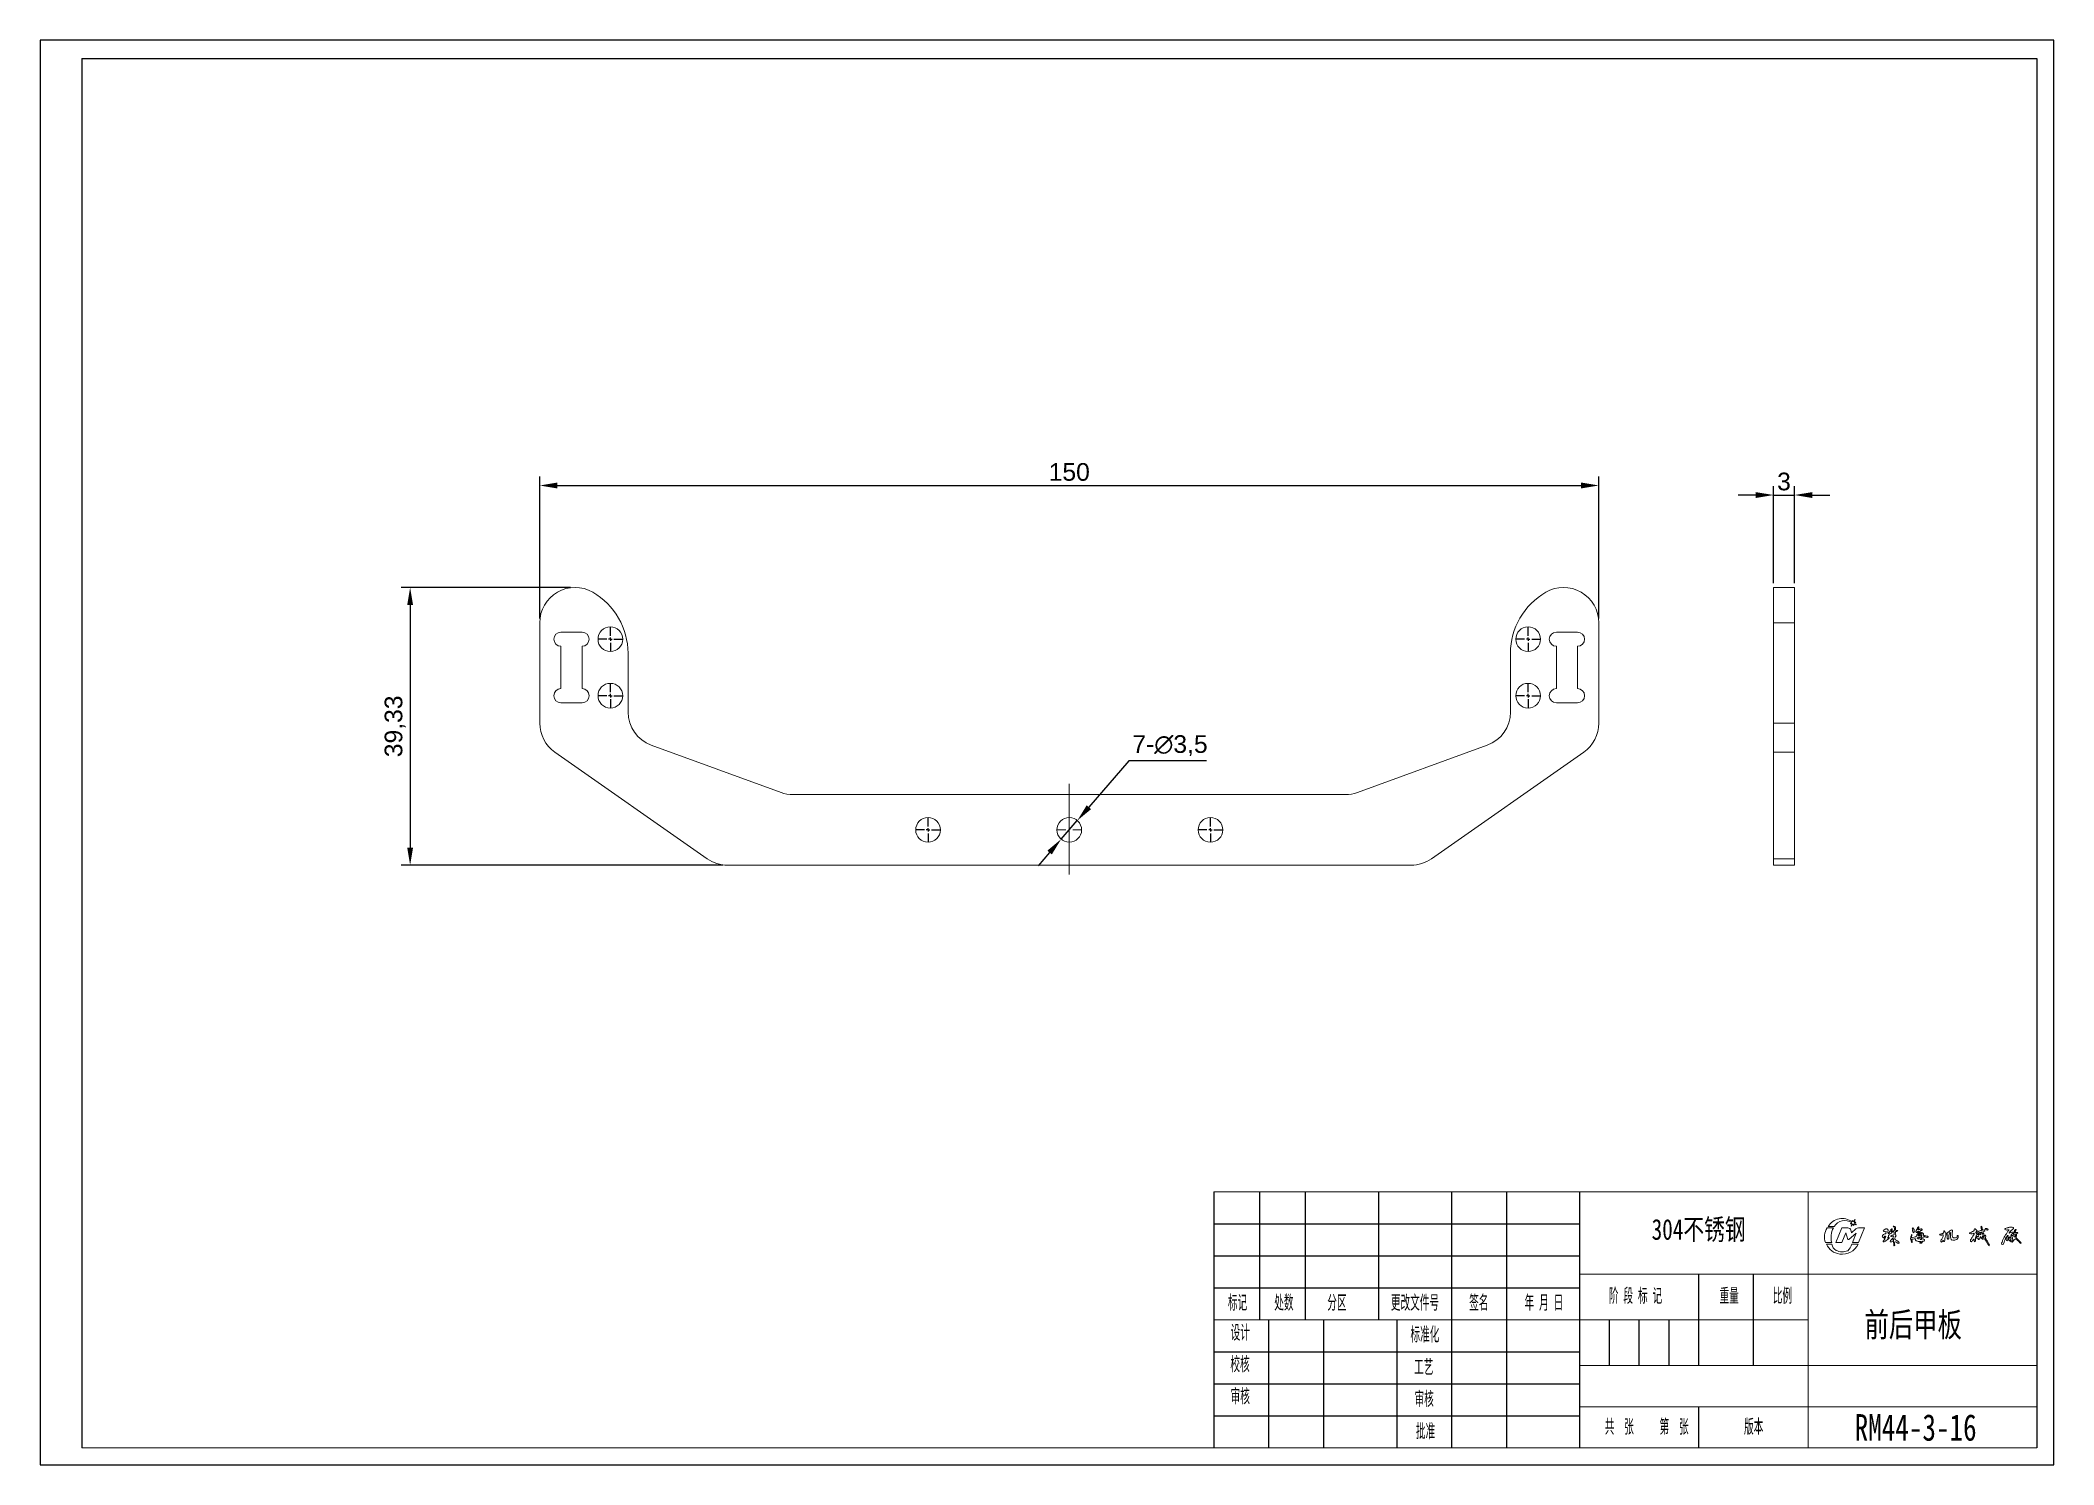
# Model space of a CAD drawing. Header units: millimetres. Extents: x 159972 to 160257, y -90385 to -90183.
import ezdxf

# ---------------------------------------------------------------- set-up
doc = ezdxf.new("R2010")
doc.units = ezdxf.units.MM
doc.linetypes.add('ACAD_ISO04W100', pattern=[30, 24, -3, 0, -3])
for name, color, linetype in [('10', 7, 'Continuous'), ('5', 7, 'Continuous'), ('9', 7, 'Continuous')]:
    doc.layers.add(name, color=color, linetype=linetype)
doc.layers.add('中心线', color=6, linetype='ACAD_ISO04W100', lineweight=0)
doc.layers.add('尺寸线', color=100, linetype='Continuous', lineweight=5)
doc.styles.add('SLDTEXTSTYLE1', font='TXT', dxfattribs={"width": 0.7, "bigfont": 'bigfont'})
doc.styles.get("Standard").update_dxf_attribs({"font": 'arial.ttf'})
doc.dimstyles.new('ISO-25', dxfattribs={"dimtxt": 2.5, "dimasz": 2.5, "dimexe": 1.25, "dimexo": 0.625, "dimtad": 1, "dimtih": 1, "dimtoh": 1, "dimtxsty": 'Standard', "dimcen": 2.5, "dimadec": 0, "dimazin": 0, "dimtfac": 1, "dimtmove": 0, "dimatfit": 3, "dimfxl": 1, "dimarcsym": 0})

# ---------------------------------------------------------------- blocks, each defined once
blk = doc.blocks.new('SW_CENTERMARKSYMBOL_0')
at = {"layer": '10', "color": 0}
for p, q in [((-1, 0), (-3.5, 0)), ((0, 0), (-0.5, 0)), ((0, 1), (0, 3.5)), ((0, 0), (0, 0.5)), ((0, 0), (0, -0.5)), ((0, 0), (0.5, 0)), ((1, 0), (3.5, 0)), ((0, -1), (0, -3.5))]:
    blk.add_line(p, q, dxfattribs=at)
blk = doc.blocks.new('SW_CENTERMARKSYMBOL_2')
at = {"layer": '10', "color": 0}
for p, q in [((-1, 0), (-3.5, 0)), ((0, 0), (-0.5, 0)), ((0, 1), (0, 3.5)), ((0, 0), (0, 0.5)), ((0, 0), (0, -0.5)), ((0, 0), (0.5, 0)), ((1, 0), (3.5, 0)), ((0, -1), (0, -3.5))]:
    blk.add_line(p, q, dxfattribs=at)
blk = doc.blocks.new('SW_CENTERMARKSYMBOL_3')
at = {"layer": '10', "color": 0}
for p, q in [((-1, 0), (-3.5, 0)), ((0, 0), (-0.5, 0)), ((0, 1), (0, 3.5)), ((0, 0), (0, 0.5)), ((0, 0), (0, -0.5)), ((0, 0), (0.5, 0)), ((1, 0), (3.5, 0)), ((0, -1), (0, -3.5))]:
    blk.add_line(p, q, dxfattribs=at)
blk = doc.blocks.new('*D535')
at = {"layer": 'Defpoints', "color": 0, "transparency": 16777216}
for p in [(160192.28, -90246.2), (160042.28, -90265.64), (160192.28, -90265.64)]:
    blk.add_point(p, dxfattribs=at)
at = {"layer": '尺寸线', "color": 0, "lineweight": -2, "transparency": 16777216}
for p, q in [((160042.28, -90265.02), (160042.28, -90244.95)), ((160192.28, -90265.02), (160192.28, -90244.95)), ((160044.78, -90246.2), (160189.78, -90246.2))]:
    blk.add_line(p, q, dxfattribs=at)
at = {"layer": '尺寸线', "color": 0, "transparency": 16777216}
for points in [[(160044.78, -90245.78), (160044.78, -90246.62), (160042.28, -90246.2)], [(160189.78, -90245.78), (160189.78, -90246.62), (160192.28, -90246.2)]]:
    blk.add_solid(points, dxfattribs=at)
at = {"layer": '尺寸线', "color": 0, "transparency": 16777216, "insert": (160117.28, -90244.3), "char_height": 2.5, "attachment_point": 5}
blk.add_mtext('150', dxfattribs=at)
blk = doc.blocks.new('*D536')
at = {"layer": 'Defpoints', "color": 0, "transparency": 16777216}
for p in [(160220.02, -90247.55), (160217.02, -90260.64), (160220.02, -90260.64)]:
    blk.add_point(p, dxfattribs=at)
at = {"layer": '尺寸线', "color": 0, "lineweight": -2, "transparency": 16777216}
for p, q in [((160214.52, -90247.55), (160212.02, -90247.55)), ((160217.02, -90260.02), (160217.02, -90246.3)), ((160217.02, -90247.55), (160220.02, -90247.55)), ((160220.02, -90260.02), (160220.02, -90246.3)), ((160222.52, -90247.55), (160225.02, -90247.55))]:
    blk.add_line(p, q, dxfattribs=at)
at = {"layer": '尺寸线', "color": 0, "transparency": 16777216}
for points in [[(160214.52, -90247.14), (160214.52, -90247.97), (160217.02, -90247.55)], [(160222.52, -90247.14), (160222.52, -90247.97), (160220.02, -90247.55)]]:
    blk.add_solid(points, dxfattribs=at)
at = {"layer": '尺寸线', "color": 0, "transparency": 16777216, "insert": (160218.52, -90245.65), "char_height": 2.5, "attachment_point": 5}
blk.add_mtext('3', dxfattribs=at)
blk = doc.blocks.new('*D537')
at = {"layer": 'Defpoints', "color": 0, "transparency": 16777216}
for p in [(160047.28, -90260.64), (160023.92, -90299.97), (160068.85, -90299.97)]:
    blk.add_point(p, dxfattribs=at)
at = {"layer": '尺寸线', "color": 0, "lineweight": -2, "transparency": 16777216}
for p, q in [((160046.65, -90260.64), (160022.67, -90260.64)), ((160023.92, -90263.14), (160023.92, -90297.47)), ((160068.23, -90299.97), (160022.67, -90299.97))]:
    blk.add_line(p, q, dxfattribs=at)
at = {"layer": '尺寸线', "color": 0, "transparency": 16777216}
for points in [[(160023.5, -90263.14), (160024.33, -90263.14), (160023.92, -90260.64)], [(160023.5, -90297.47), (160024.33, -90297.47), (160023.92, -90299.97)]]:
    blk.add_solid(points, dxfattribs=at)
at = {"layer": '尺寸线', "color": 0, "transparency": 16777216, "insert": (160021.79, -90280.31), "char_height": 2.5, "attachment_point": 5, "rotation": 90}
blk.add_mtext('39,33', dxfattribs=at)
blk = doc.blocks.new('*D544')
at = {"layer": 'Defpoints', "color": 0, "transparency": 16777216}
for p in [(160118.42, -90293.65), (160116.13, -90296.29)]:
    blk.add_point(p, dxfattribs=at)
at = {"layer": '尺寸线', "color": 0, "lineweight": -2, "transparency": 16777216}
for p, q in [((160125.74, -90285.21), (160120.06, -90291.76)), ((160136.73, -90285.21), (160125.74, -90285.21)), ((160116.13, -90296.29), (160118.42, -90293.65)), ((160114.49, -90298.18), (160112.86, -90300.07))]:
    blk.add_line(p, q, dxfattribs=at)
at = {"layer": '尺寸线', "color": 0, "transparency": 16777216}
for points in [[(160119.75, -90291.49), (160120.38, -90292.03), (160118.42, -90293.65)], [(160114.18, -90297.91), (160114.81, -90298.45), (160116.13, -90296.29)]]:
    blk.add_solid(points, dxfattribs=at)
at = {"layer": '尺寸线', "color": 0, "transparency": 16777216, "insert": (160131.55, -90283.05), "char_height": 2.5, "attachment_point": 5}
blk.add_mtext('7-∅3,5', dxfattribs=at)

msp = doc.modelspace()

# ---------------------------------------------------------------- linework, layer by layer
at = {"color": 7, "linetype": 'Continuous', "lineweight": 15}
for p, q in [((160220.018, -90260.64), (160217.018, -90260.64)), ((160217.018, -90260.64), (160217.018, -90265.64)), ((160220.018, -90265.64), (160220.018, -90260.64)), ((160042.278, -90265.64), (160042.278, -90279.862)), ((160048.278, -90266.97), (160045.278, -90266.97)), ((160189.278, -90266.97), (160186.278, -90266.97)), ((160192.278, -90279.862), (160192.278, -90265.64)), ((160217.018, -90265.64), (160220.018, -90265.64)), ((160217.018, -90265.64), (160217.018, -90279.862)), ((160220.018, -90265.64), (160220.018, -90279.862)), ((160045.278, -90268.97), (160045.278, -90274.97)), ((160048.278, -90274.97), (160048.278, -90268.97)), ((160054.778, -90278.28), (160054.778, -90269.97)), ((160179.778, -90269.97), (160179.778, -90278.28)), ((160186.278, -90268.97), (160186.278, -90274.97)), ((160189.278, -90274.97), (160189.278, -90268.97)), ((160045.278, -90276.97), (160048.278, -90276.97)), ((160186.278, -90276.97), (160189.278, -90276.97)), ((160220.018, -90279.862), (160217.018, -90279.862)), ((160217.018, -90279.862), (160217.018, -90283.958)), ((160220.018, -90283.958), (160220.018, -90279.862)), ((160044.41, -90283.958), (160065.987, -90299.066)), ((160076.45, -90289.669), (160058.068, -90282.979)), ((160176.488, -90282.979), (160158.107, -90289.669)), ((160168.569, -90299.066), (160190.146, -90283.958)), ((160217.018, -90283.958), (160220.018, -90283.958)), ((160217.018, -90283.958), (160217.018, -90299.066)), ((160220.018, -90283.958), (160220.018, -90299.066)), ((160156.396, -90289.97), (160078.16, -90289.97)), ((160220.018, -90299.066), (160217.018, -90299.066)), ((160217.018, -90299.066), (160217.018, -90299.97)), ((160220.018, -90299.97), (160220.018, -90299.066)), ((160068.855, -90299.97), (160165.702, -90299.97)), ((160217.018, -90299.97), (160220.018, -90299.97))]:
    msp.add_line(p, q, dxfattribs=at)
for centre in [(160052.278, -90267.97), (160182.278, -90267.97), (160052.278, -90275.97), (160182.278, -90275.97), (160097.278, -90294.97), (160117.278, -90294.97), (160137.278, -90294.97)]:
    msp.add_circle(centre, 1.75, dxfattribs=at)
for centre, radius, start, end in [((160047.278, -90265.64), 5, 60, 180), ((160044.778, -90269.97), 10, 0, 60), ((160189.778, -90269.97), 10, 120, 180), ((160187.278, -90265.64), 5, 0, 120), ((160045.278, -90267.97), 1, 90, 270), ((160048.278, -90267.97), 1, 270, 90), ((160186.278, -90267.97), 1, 90, 270), ((160189.278, -90267.97), 1, 270, 90), ((160045.278, -90275.97), 1, 90, 270), ((160048.278, -90275.97), 1, 270, 90), ((160186.278, -90275.97), 1, 90, 270), ((160189.278, -90275.97), 1, 270, 90), ((160059.778, -90278.28), 5, 180, 250), ((160174.778, -90278.28), 5, 290, 0), ((160047.278, -90279.862), 5, 180, 235), ((160187.278, -90279.862), 5, 305, 0), ((160078.16, -90284.97), 5, 250, 270), ((160156.396, -90284.97), 5, 270, 290), ((160068.855, -90294.97), 5, 235, 270), ((160165.702, -90294.97), 5, 270, 305)]:
    msp.add_arc(centre, radius, start, end, dxfattribs=at)
at = {"layer": '10', "color": 7, "lineweight": 15}
for p, q in [((160221.943, -90346.211), (160221.943, -90364.344)), ((160189.561, -90357.868), (160254.325, -90357.868)), ((160137.751, -90364.344), (160221.943, -90364.344)), ((160221.943, -90364.344), (160221.943, -90382.478)), ((160189.561, -90370.821), (160254.325, -90370.821)), ((160189.561, -90376.661), (160254.325, -90376.661))]:
    msp.add_line(p, q, dxfattribs=at)
at = {"layer": '5', "color": 7, "lineweight": 15}
for p, q in [((160137.751, -90346.211), (160254.325, -90346.211)), ((160137.751, -90346.211), (160254.325, -90346.211)), ((160227.92, -90350.734), (160228.114, -90350.605)), ((160228.161, -90350.75), (160227.925, -90350.75)), ((160228.029, -90351.081), (160228.161, -90350.75)), ((160228.281, -90350.81), (160228.043, -90351.089)), ((160228.18, -90350.468), (160228.204, -90350.288)), ((160228.243, -90350.28), (160228.346, -90350.454)), ((160228.39, -90350.998), (160228.281, -90350.81)), ((160228.346, -90350.454), (160228.606, -90350.13)), ((160228.431, -90350.796), (160228.429, -90350.988)), ((160228.71, -90350.894), (160228.431, -90350.796)), ((160228.621, -90350.139), (160228.462, -90350.509)), ((160228.462, -90350.509), (160228.667, -90350.514)), ((160228.672, -90350.53), (160228.518, -90350.645)), ((160228.518, -90350.645), (160228.731, -90350.859)), ((160225.273, -90353.412), (160224.397, -90353.415)), ((160224.52, -90353.641), (160225.308, -90353.641)), ((160224.63, -90351.342), (160225.514, -90351.342)), ((160225.62, -90351.136), (160224.764, -90351.136)), ((160225.867, -90353.412), (160226.715, -90351.352)), ((160226.719, -90353.412), (160225.867, -90353.412)), ((160226.715, -90351.352), (160227.581, -90351.352)), ((160227.295, -90352.051), (160226.719, -90353.412)), ((160227.541, -90352.981), (160227.295, -90352.051)), ((160227.722, -90352.981), (160227.541, -90352.981)), ((160228.748, -90352.078), (160227.722, -90352.981)), ((160227.989, -90351.626), (160228.103, -90352.031)), ((160228.103, -90352.031), (160228.681, -90351.49)), ((160228.146, -90353.641), (160229.012, -90353.641)), ((160228.209, -90353.418), (160228.748, -90352.078)), ((160229.064, -90353.418), (160228.209, -90353.418)), ((160229.061, -90351.352), (160229.919, -90351.352)), ((160229.919, -90351.352), (160229.064, -90353.418)), ((160232.548, -90353.291), (160232.565, -90353.237)), ((160232.745, -90352.552), (160232.72, -90352.584)), ((160232.832, -90352.693), (160232.794, -90352.815)), ((160232.823, -90352.896), (160232.923, -90352.602)), ((160232.895, -90352.181), (160232.948, -90352.15)), ((160232.976, -90351.896), (160232.924, -90351.869)), ((160233.282, -90352.139), (160233.34, -90352.147)), ((160233.295, -90352.721), (160233.334, -90352.674)), ((160233.334, -90352.674), (160233.395, -90352.68)), ((160233.611, -90353.292), (160233.571, -90353.247)), ((160233.637, -90352.548), (160233.632, -90352.491)), ((160233.692, -90352.569), (160233.637, -90352.548)), ((160233.72, -90351.781), (160233.743, -90351.83)), ((160234.01, -90352.604), (160233.975, -90352.567)), ((160233.987, -90353.001), (160234.003, -90353.263)), ((160234.025, -90352.934), (160234.024, -90352.892)), ((160234.045, -90353.387), (160234.025, -90352.934)), ((160234.09, -90353.859), (160234.058, -90353.812)), ((160234.133, -90351.896), (160234.079, -90351.873)), ((160234.205, -90353.79), (160234.202, -90353.845)), ((160234.387, -90351.826), (160234.333, -90351.85)), ((160234.853, -90353.437), (160234.83, -90353.483)), ((160236.576, -90352.299), (160236.619, -90352.273)), ((160236.63, -90353.384), (160236.58, -90353.378)), ((160236.628, -90352.976), (160236.622, -90353.034)), ((160236.678, -90352.942), (160236.628, -90352.976)), ((160236.666, -90353.339), (160236.63, -90353.384)), ((160236.707, -90351.362), (160236.759, -90351.333)), ((160236.759, -90351.333), (160236.813, -90351.36)), ((160237.129, -90352.903), (160237.091, -90352.864)), ((160237.129, -90352.966), (160237.129, -90352.903)), ((160237.473, -90351.502), (160237.466, -90351.564)), ((160237.571, -90351.42), (160237.473, -90351.502)), ((160237.506, -90352.445), (160237.526, -90352.471)), ((160237.521, -90351.188), (160237.582, -90351.2)), ((160237.636, -90352.041), (160237.541, -90352.406)), ((160237.578, -90352.897), (160237.61, -90352.85)), ((160237.607, -90351.859), (160237.591, -90351.812)), ((160237.629, -90352.723), (160237.672, -90352.695)), ((160237.637, -90352.281), (160237.671, -90352.121)), ((160237.744, -90352.251), (160237.672, -90352.302)), ((160237.703, -90352.325), (160237.739, -90352.297)), ((160237.763, -90352.294), (160237.788, -90352.315)), ((160237.769, -90353.461), (160237.771, -90353.405)), ((160237.999, -90352.456), (160237.979, -90352.587)), ((160238.019, -90352.666), (160238.056, -90352.373)), ((160238.2, -90353.229), (160238.149, -90353.246)), ((160238.403, -90353.143), (160238.381, -90353.201)), ((160238.415, -90352.983), (160238.441, -90353.028)), ((160238.95, -90352.598), (160238.942, -90352.66)), ((160240.58, -90352.339), (160240.547, -90352.305)), ((160240.883, -90352.339), (160240.806, -90352.378)), ((160240.884, -90353.331), (160240.834, -90353.345)), ((160241.075, -90352.331), (160241.023, -90352.299)), ((160241.118, -90353.121), (160241.062, -90353.12)), ((160241.085, -90352.406), (160241.075, -90352.331)), ((160241.131, -90353.198), (160241.118, -90353.121)), ((160241.14, -90351.803), (160241.156, -90351.739)), ((160241.156, -90351.739), (160241.219, -90351.739)), ((160241.261, -90353.231), (160241.201, -90353.263)), ((160241.444, -90352.09), (160241.497, -90352.145)), ((160241.632, -90352.003), (160241.618, -90352.068)), ((160241.726, -90352.917), (160241.79, -90352.923)), ((160241.916, -90352.158), (160241.95, -90352.1)), ((160242.045, -90352.005), (160242.089, -90352.035)), ((160245.106, -90353.25), (160245.056, -90353.298)), ((160245.441, -90352.987), (160245.431, -90352.923)), ((160245.438, -90351.697), (160245.443, -90351.559)), ((160245.561, -90353.268), (160245.525, -90353.315)), ((160245.733, -90352.118), (160245.785, -90352.139)), ((160245.825, -90352.34), (160245.78, -90352.355)), ((160245.892, -90351.747), (160245.89, -90351.804)), ((160246.085, -90352.082), (160245.924, -90352.25)), ((160246.034, -90352.824), (160245.979, -90352.792)), ((160246.099, -90352.977), (160246.038, -90352.965)), ((160246.069, -90352.29), (160246.16, -90352.193)), ((160246.411, -90351.925), (160246.251, -90351.973)), ((160246.395, -90352.054), (160246.48, -90352.04)), ((160246.412, -90352.628), (160246.4, -90352.568)), ((160246.405, -90352.269), (160246.405, -90352.218)), ((160246.411, -90351.167), (160246.43, -90351.113)), ((160246.439, -90351.227), (160246.411, -90351.167)), ((160246.723, -90351.874), (160246.411, -90351.925)), ((160246.486, -90352.8), (160246.435, -90352.831)), ((160246.468, -90351.426), (160246.439, -90351.227)), ((160246.587, -90352.69), (160246.486, -90352.8)), ((160246.494, -90352.042), (160246.548, -90352.094)), ((160246.558, -90352.824), (160246.66, -90352.805)), ((160246.626, -90352.505), (160246.615, -90352.519)), ((160246.619, -90352.234), (160246.686, -90352.215)), ((160246.644, -90351.621), (160246.69, -90351.664)), ((160246.879, -90352.414), (160246.887, -90352.48)), ((160246.887, -90352.48), (160246.944, -90352.53)), ((160246.988, -90352.353), (160247.047, -90352.368)), ((160247.061, -90352.68), (160247.028, -90352.734)), ((160247.058, -90351.416), (160247.03, -90351.477)), ((160247.03, -90351.477), (160247.079, -90351.533)), ((160247.433, -90351.578), (160247.409, -90351.511)), ((160247.602, -90353.841), (160247.542, -90353.857)), ((160250.289, -90352.49), (160250.272, -90352.442)), ((160250.279, -90352.926), (160250.29, -90352.863)), ((160250.362, -90353.028), (160250.279, -90352.926)), ((160250.399, -90352.071), (160250.462, -90352.082)), ((160250.615, -90353.028), (160250.565, -90353.071)), ((160250.694, -90352.295), (160250.666, -90352.365)), ((160251.136, -90352.292), (160251.072, -90352.29)), ((160251.224, -90351.956), (160251.199, -90352.023)), ((160251.199, -90352.023), (160251.223, -90352.07)), ((160251.346, -90351.547), (160251.386, -90351.6)), ((160251.602, -90351.974), (160251.649, -90352.024)), ((159977.392, -90382.478), (160254.329, -90382.478))]:
    msp.add_line(p, q, dxfattribs=at)
for centre, radius, start, end in [((160226.782, -90352.391), 2.377, 53.99854, 148.11308), ((160227.126, -90352.087), 1.781, 56.30183, 147.72417), ((160227.925, -90350.741), 0.00843, 123.59808, 270), ((160228.225, -90350.291), 0.0211, 30.5695, 172.24527), ((160228.408, -90350.988), 0.0211, 210.0475, 359.33925), ((160228.613, -90350.135), 0.00843, 336.84757, 141.15035), ((160228.667, -90350.523), 0.00843, 306.89987, 88.42974), ((160228.717, -90350.874), 0.0211, 250.62338, 44.9943), ((160226.688, -90352.623), 2.424, 148.10678, 199.0712), ((160226.708, -90352.655), 2.399, 204.25819, 263.22268), ((160228.133, -90352.697), 2.948, 152.64769, 194.03749), ((160226.519, -90353.469), 1.223, 188.07778, 239.36943), ((160226.812, -90352.661), 2.408, 260.74299, 335.98713), ((160226.135, -90353.004), 2.109, 312.06403, 342.41098), ((160227.611, -90351.748), 0.397, 17.84837, 94.25997), ((160228.036, -90351.084), 0.00843, 158.25924, 319.48501), ((160229.11, -90352.082), 0.732, 93.88116, 125.93911), ((160232.613, -90352.506), 0.184, 111.73471, 250.43201), ((160232.122, -90351.373), 1.051, 293.74076, 304.37866), ((160232.713, -90352.358), 0.947, 259.91518, 270.87813), ((160232.29, -90353.225), 0.606, 52.03613, 64.44068), ((160234.267, -90354.467), 2.1, 135.77997, 144.14487), ((160232.754, -90351.836), 0.178, 115.88205, 173.9154), ((160232.729, -90351.594), 0.27, 235.55963, 273.09561), ((160233.469, -90351.865), 1.195, 227.57647, 233.63482), ((160232.757, -90351.679), 0.0814, 90.16643, 177.15274), ((160232.922, -90352.565), 0.384, 94.00789, 122.49705), ((160232.791, -90352.594), 0.0715, 171.39316, 285.58996), ((160232.711, -90353.07), 0.236, 274.20871, 318.69402), ((160232.844, -90351.503), 0.375, 254.45682, 282.35154), ((160232.8, -90352.58), 0.0615, 67.96471, 152.63215), ((160232.923, -90351.707), 0.199, 95.00357, 146.77594), ((160232.773, -90352.809), 0.0227, 236.67345, 342.78491), ((160232.558, -90352.814), 0.277, 317.34984, 342.87309), ((160232.811, -90352.686), 0.0227, 342.78491, 91.18323), ((160232.738, -90352.192), 0.341, 284.42988, 294.48738), ((160232.881, -90352.534), 0.0309, 338.4925, 93.47325), ((160233.615, -90353.776), 0.912, 123.39982, 142.88236), ((160233.011, -90351.597), 0.137, 40.56591, 139.98771), ((160232.862, -90352.586), 0.0629, 345.40153, 40.67624), ((160232.622, -90352.032), 0.346, 340.21454, 1.49825), ((160232.689, -90351.942), 0.29, 343.75878, 9.03261), ((160232.155, -90351.4), 1.877, 300.69424, 306.31765), ((160232.739, -90352.262), 0.842, 55.36323, 63.54781), ((160232.944, -90352.539), 0.346, 317.22654, 337.38014), ((160233.21, -90352.681), 0.0935, 262.75607, 335.03996), ((160233.823, -90351.307), 0.659, 203.40216, 213.911), ((160233.75, -90351.929), 0.512, 170.36434, 204.19773), ((160233.036, -90351.717), 0.244, 328.87571, 9.96208), ((160233.053, -90352.503), 0.269, 321.28638, 0.14287), ((160233.764, -90353.407), 0.701, 125.14715, 135.17814), ((160233.429, -90352.479), 0.108, 96.06335, 192.77441), ((160233.037, -90351.982), 0.345, 331.4243, 351.08691), ((160233.318, -90352.743), 0.0999, 295.09104, 39.4683), ((160233.533, -90352.095), 0.166, 117.42123, 158.79048), ((160233.566, -90352.371), 0.197, 90.76751, 143.3679), ((160233.293, -90352.322), 0.133, 338.26911, 30.74864), ((160233.613, -90351.976), 0.159, 126.9119, 170.0414), ((160232.756, -90351.485), 0.844, 334.47962, 342.72974), ((160234.148, -90352.045), 0.663, 131.13318, 152.18921), ((160233.366, -90351.736), 0.48, 294.24208, 316.26159), ((160232.967, -90353.06), 0.633, 342.7667, 353.93769), ((160233.697, -90353.163), 0.107, 96.00648, 160.44021), ((160233.785, -90352.547), 0.765, 256.86891, 284.61724), ((160233.846, -90352.736), 0.325, 99.81165, 131.03223), ((160232.843, -90352.226), 1.183, 315.43317, 324.4382), ((160233.832, -90352.363), 0.249, 235.83347, 305.07277), ((160233.814, -90351.562), 0.104, 71.26752, 170.74483), ((160234.334, -90352.682), 0.873, 127.31067, 135.32762), ((160234.068, -90351.875), 0.361, 145.51709, 164.82413), ((160233.938, -90352.204), 0.421, 93.20974, 117.52757), ((160233.229, -90351.237), 0.694, 321.3255, 331.19696), ((160233.871, -90352.496), 0.114, 72.56929, 135.4047), ((160233.696, -90351.694), 0.313, 290.38055, 312.91964), ((160237.566, -90355.979), 4.852, 138.66815, 140.81882), ((160233.773, -90351.511), 0.0876, 316.66988, 32.3132), ((160233.914, -90352.194), 0.194, 267.43343, 338.97668), ((160233.93, -90351.682), 0.242, 264.95169, 308.03305), ((160234.052, -90351.968), 0.231, 81.92744, 126.67163), ((160233.714, -90352.56), 0.299, 314.20692, 351.58046), ((160233.883, -90352.899), 0.0785, 312.80177, 359.72413), ((160233.964, -90352.951), 0.0287, 191.77564, 274.76943), ((160233.995, -90352.909), 0.0345, 30.37273, 163.99607), ((160233.964, -90353.002), 0.0227, 3.57579, 82.82114), ((160234.043, -90351.169), 0.0787, 66.69586, 147.69693), ((160233.961, -90351.248), 0.122, 25.63936, 82.80869), ((160233.98, -90353.265), 0.0227, 264.40984, 3.57579), ((160231.902, -90353.668), 2.161, 356.16, 7.45446), ((160233.488, -90351.55), 0.683, 356.13915, 31.29985), ((160234.066, -90351.327), 0.23, 12.6009, 87.89792), ((160234.044, -90351.619), 0.127, 288.53917, 10.41098), ((160234.11, -90353.577), 0.283, 265.92367, 288.99747), ((160237.842, -90352.768), 3.78, 169.54971, 172.32807), ((160233.57, -90351.96), 0.567, 347.61238, 6.50537), ((160234.53, -90353.47), 0.357, 152.93266, 192.2151), ((160234.363, -90353.696), 0.184, 170.8204, 210.91739), ((160233.666, -90353.608), 0.519, 353.48882, 6.8611), ((160234.255, -90353.42), 0.121, 53.29979, 111.01202), ((160234.606, -90352.861), 0.384, 166.95309, 194.40932), ((160232.808, -90352.147), 1.556, 336.20184, 340.66322), ((160234.811, -90352.189), 0.96, 233.13321, 244.16571), ((160234.54, -90352.244), 0.267, 159.46151, 185.23184), ((160234.703, -90351.901), 0.565, 220.65354, 233.05021), ((160234.397, -90352.643), 0.121, 130.87673, 189.16745), ((160235.245, -90352.197), 0.955, 166.56195, 177.22767), ((160233.902, -90351.473), 0.435, 346.7386, 26.84101), ((160234.648, -90351.957), 0.333, 161.24927, 183.02782), ((160234.251, -90352.407), 0.158, 294.8967, 339.12946), ((160234.47, -90351.599), 0.147, 169.41921, 216.93768), ((160234.231, -90353.78), 0.467, 40.42099, 78.10447), ((160234.444, -90351.313), 0.385, 256.37479, 283.87397), ((160233.028, -90352.833), 1.42, 15.08818, 19.81229), ((160234.42, -90351.479), 0.348, 264.49128, 284.4301), ((160233.542, -90354.542), 1.715, 40.12015, 60.26806), ((160233.062, -90349.718), 2.548, 304.54577, 308.42677), ((160234.561, -90351.822), 0.137, 52.06811, 100.59966), ((160234.712, -90353.34), 0.186, 227.82776, 309.58112), ((160236.761, -90352.813), 0.311, 172.67696, 206.24608), ((160235.227, -90352.453), 1.268, 345.35926, 353.68154), ((160238.539, -90352.705), 2.071, 186.8083, 198.94544), ((160236.908, -90352.694), 0.434, 150.43685, 166.48195), ((160235.777, -90352.196), 0.806, 339.33731, 352.68595), ((160236.877, -90352.644), 0.299, 165.44538, 199.15041), ((160236.23, -90352.38), 0.404, 332.22312, 15.46446), ((160236.096, -90350.065), 2.723, 280.54822, 288.24676), ((160235.988, -90353.282), 0.681, 355.24294, 21.39194), ((160236.579, -90351.52), 1.426, 273.97991, 278.85581), ((160236.977, -90351.465), 0.289, 159.05098, 196.84599), ((160237.576, -90351.522), 0.876, 181.72603, 206.7303), ((160238.456, -90351.33), 1.763, 199.4082, 203.32193), ((160237.039, -90353.322), 0.461, 83.52515, 121.48032), ((160236.925, -90351.361), 0.112, 179.85433, 247.00262), ((160236.686, -90351.751), 0.316, 298.71089, 345.13535), ((160236.413, -90351.745), 0.547, 4.16649, 30.95386), ((160236.847, -90351.957), 0.701, 278.35182, 308.34024), ((160237.765, -90351.559), 0.82, 190.29648, 199.45662), ((160237.299, -90352.987), 0.172, 172.86773, 253.42089), ((160237.861, -90351.946), 0.667, 144.34957, 170.68907), ((160236.201, -90352.193), 1.063, 13.13159, 19.52313), ((160237.307, -90351.882), 0.0992, 224.4428, 331.22424), ((160236.848, -90354.875), 1.769, 70.91261, 76.87081), ((160237.064, -90352.34), 0.275, 322.56195, 347.73017), ((160233.55, -90349.448), 4.319, 330.76649, 333.99261), ((160237.835, -90352.607), 0.545, 144.60088, 157.4718), ((160237.454, -90352.788), 0.0944, 147.82, 225.32738), ((160237.864, -90353.892), 1.254, 91.09513, 113.0134), ((160237.743, -90351.712), 1.197, 252.69997, 262.0361), ((160237.052, -90352.097), 0.391, 330.18511, 347.99972), ((160237.507, -90351.966), 0.119, 102.74047, 162.33987), ((160237.662, -90352.77), 0.493, 241.49331, 269.79703), ((160234.3, -90349.419), 3.675, 328.44852, 331.21479), ((160238.749, -90352.854), 1.478, 143.38742, 152.8231), ((160237.556, -90351.409), 0.179, 239.46341, 298.59173), ((160237.569, -90351.927), 0.117, 78.85274, 139.1547), ((160237.784, -90352.663), 0.354, 133.38991, 142.03165), ((160237.595, -90352.175), 0.304, 256.87561, 276.74517), ((160236.85, -90351.63), 0.791, 334.36531, 343.16404), ((160237.457, -90351.28), 0.181, 309.16772, 348.94294), ((160236.4, -90351.808), 1.329, 21.79876, 27.21515), ((160238.02, -90352.847), 0.41, 162.46075, 180.49175), ((160237.642, -90352.423), 0.0549, 257.35369, 8.59842), ((160238.022, -90352.242), 0.435, 135.77568, 152.49696), ((160237.659, -90352.284), 0.0225, 174.36274, 305.45423), ((160237.65, -90351.385), 0.182, 267.65225, 307.84646), ((160237.834, -90354.225), 0.978, 82.33881, 100.222), ((160237.752, -90352.174), 0.0971, 132.13492, 147.01586), ((160237.571, -90352.962), 0.285, 30.60002, 69.33977), ((160237.779, -90352.194), 0.131, 87.96358, 135.13708), ((160237.717, -90352.342), 0.0225, 128.13944, 185.70466), ((160238.178, -90352.363), 0.485, 177.83307, 186.1836), ((160239.159, -90352.714), 1.644, 145.28134, 151.83317), ((160237.752, -90352.314), 0.0225, 62.84712, 128.13944), ((160237.661, -90352.112), 0.161, 300.7695, 314.15184), ((160237.932, -90352.158), 0.652, 94.04097, 105.21873), ((160237.874, -90353.404), 0.119, 208.77301, 271.37545), ((160237.873, -90353.702), 0.314, 86.44899, 109.08666), ((160238.104, -90352.809), 0.668, 110.46738, 119.5821), ((160237.417, -90351.288), 0.857, 295.31345, 303.35768), ((160235.066, -90352.125), 2.837, 343.36215, 345.88869), ((160237.9, -90352.798), 0.181, 230.0997, 288.7629), ((160238.299, -90351.921), 0.646, 217.59684, 226.2384), ((160237.753, -90351.637), 0.151, 291.27437, 335.76256), ((160237.707, -90351.97), 0.681, 281.26614, 291.01765), ((160237.936, -90352.346), 0.0927, 206.74106, 293.2294), ((160237.95, -90352.263), 0.113, 358.35224, 134.77651), ((160237.909, -90353.356), 0.17, 259.12262, 341.84204), ((160238.205, -90352.672), 1.208, 99.23738, 105.30645), ((160237.987, -90352.174), 0.196, 48.73299, 120.01574), ((160237.934, -90351.421), 0.282, 261.14893, 286.60528), ((160237.884, -90353.298), 0.0911, 275.85777, 27.63047), ((160237.957, -90352.584), 0.0225, 255.96963, 351.74296), ((160237.901, -90352.886), 0.101, 304.08962, 16.85772), ((160237.977, -90352.453), 0.0225, 351.74296, 101.99256), ((160237.554, -90352.712), 0.468, 341.9753, 5.65657), ((160238.002, -90351.601), 0.121, 29.98959, 85.48529), ((160237.742, -90351.421), 0.383, 315.36404, 341.91805), ((160237.746, -90352.299), 0.318, 346.49377, 5.8595), ((160237.88, -90353.216), 0.27, 314.57212, 353.66859), ((160237.991, -90352.288), 0.29, 28.24187, 64.4197), ((160238.782, -90352.872), 0.605, 155.57345, 184.64559), ((160238.282, -90352.774), 0.179, 234.80046, 273.26907), ((160238.244, -90352.909), 0.323, 262.30006, 295.26022), ((160238.298, -90352.8), 0.191, 74.17181, 110.67067), ((160238.184, -90352.226), 0.0975, 338.24435, 50.47087), ((160238.417, -90352.314), 0.151, 160.09577, 229.41631), ((160238.186, -90353.655), 0.709, 71.13597, 81.36517), ((160238.459, -90351.535), 0.905, 261.08588, 268.85479), ((160238.424, -90353.252), 0.64, 74.94063, 96.59662), ((160238.79, -90353.207), 0.393, 152.8165, 170.71013), ((160238.031, -90355.85), 3.435, 78.08665, 83.14928), ((160238.914, -90351.845), 0.853, 247.66272, 259.89858), ((160238.722, -90352.781), 0.293, 38.77309, 86.38804), ((160238.821, -90352.446), 0.246, 256.86653, 299.54845), ((160240.635, -90352.319), 0.0886, 88.61056, 171.00204), ((160240.915, -90351.081), 1.302, 255.08217, 265.17792), ((160240.094, -90349.832), 2.459, 282.75949, 289.69337), ((160241.059, -90353.23), 0.328, 142.60953, 185.5261), ((160241.714, -90352.18), 1.46, 227.76456, 232.93961), ((160238.93, -90351.812), 2.231, 326.89245, 332.27689), ((160240.441, -90350.551), 1.842, 283.87896, 288.39849), ((160240.647, -90352.95), 0.449, 301.92472, 337.74683), ((160240.118, -90352.271), 0.976, 323.66249, 352.08888), ((160240.897, -90351.891), 0.258, 275.53426, 19.80089), ((160241.2, -90353.194), 0.0691, 183.7166, 270.64392), ((160240.917, -90352.024), 0.415, 8.57633, 43.3212), ((160240.781, -90353.006), 0.529, 334.88556, 4.48875), ((160242.829, -90352.978), 1.52, 174.6877, 179.49849), ((160242.596, -90353.101), 1.307, 150.74152, 168.3445), ((160241.498, -90351.924), 0.175, 192.53939, 251.94565), ((160241.706, -90352.371), 0.267, 157.77031, 200.13057), ((160241.288, -90352.149), 0.21, 324.71284, 1.10896), ((160242.033, -90352.632), 0.419, 176.21977, 222.91089), ((160238.59, -90352.253), 3.044, 353.37041, 358.4457), ((160240.875, -90352.245), 0.764, 353.22326, 13.37655), ((160241.87, -90352.322), 0.399, 97.62492, 126.71996), ((160241.677, -90352.727), 0.226, 299.96091, 333.97474), ((160241.743, -90351.738), 0.203, 291.38328, 329.59079), ((160242.369, -90352.529), 0.509, 168.09333, 190.89099), ((160244.486, -90352.586), 2.617, 180.85757, 185.26996), ((160238.248, -90351.67), 3.7, 348.24412, 352.41924), ((160241.46, -90351.111), 0.861, 302.1333, 311.08782), ((160241.515, -90351.577), 0.681, 309.7516, 321.08318), ((160243.223, -90353.489), 2.102, 121.01497, 124.68213), ((160240.756, -90352.302), 1.36, 359.98446, 11.3371), ((160244.497, -90352.369), 2.382, 178.38568, 183.24953), ((160240.257, -90352.683), 1.87, 1.34932, 5.47816), ((160242.665, -90352.698), 0.542, 173.7747, 209.46668), ((160242.259, -90351.771), 0.145, 345.38413, 144.80873), ((160241.744, -90353.594), 0.773, 44.49478, 54.49986), ((160242.544, -90352.054), 1.028, 256.03282, 286.0682), ((160244.526, -90352.242), 2.191, 171.97534, 186.07816), ((160242.018, -90352.635), 0.367, 5.2333, 26.02074), ((160241.784, -90351.673), 0.63, 335.38476, 347.64566), ((160242.477, -90352.602), 0.0937, 179.65304, 263.12671), ((160242.573, -90352.586), 0.153, 225.36565, 276.03531), ((160242.651, -90352.078), 0.663, 264.62119, 299.72766), ((160242.698, -90352.572), 0.488, 285.56644, 4.42241), ((160242.894, -90352.526), 0.154, 304.03292, 19.3571), ((160243.166, -90352.572), 0.16, 97.374, 142.60412), ((160243.059, -90352.508), 0.128, 348.07803, 47.47698), ((160244.886, -90352.043), 0.101, 164.68104, 236.53228), ((160244.255, -90349.838), 2.243, 283.75338, 299.43994), ((160244.973, -90351.827), 0.333, 244.58666, 279.90362), ((160245.536, -90353.15), 0.599, 168.75715, 188.62986), ((160245.1, -90353.075), 0.228, 226.63108, 258.92644), ((160245.32, -90353.23), 0.42, 133.79354, 152.12619), ((160248.185, -90354.706), 3.622, 146.2824, 150.59117), ((160245.103, -90351.558), 0.602, 263.10676, 289.05182), ((160245.527, -90353.422), 0.455, 132.11322, 157.7573), ((160243.695, -90351.837), 1.708, 329.85284, 336.70089), ((160245.164, -90352.882), 0.21, 285.90802, 322.94314), ((160247.526, -90353.628), 2.522, 146.00988, 153.76073), ((160245.282, -90351.847), 0.28, 273.57476, 301.33654), ((160245.478, -90353.078), 0.162, 106.80552, 154.70226), ((160245.292, -90351.654), 0.152, 295.73802, 343.67734), ((160245.316, -90352.158), 0.132, 333.32896, 33.04183), ((160245.905, -90353.068), 0.47, 170.09056, 187.70482), ((160245.667, -90353.136), 0.229, 178.86858, 231.52787), ((160245.613, -90351.661), 0.199, 92.38317, 148.90354), ((160245.433, -90353.105), 0.207, 307.91305, 3.57718), ((160245.501, -90351.664), 0.226, 29.05936, 62.6982), ((160244.322, -90352.793), 1.324, 352.93608, 1.78853), ((160246.58, -90352.997), 0.944, 177.52003, 185.77892), ((160246.013, -90352.723), 0.368, 132.14254, 184.52517), ((160245.291, -90352.155), 0.726, 34.18843, 55.84857), ((160245.934, -90352.022), 0.222, 136.29963, 205.60617), ((160245.877, -90352.67), 0.121, 40.82293, 171.14546), ((160245.91, -90352.656), 0.153, 178.40215, 296.86375), ((160245.872, -90352.418), 0.111, 145.75587, 196.87612), ((160245.735, -90351.659), 0.212, 280.30258, 317.03011), ((160245.942, -90352.17), 0.16, 120.06604, 168.66267), ((160246.007, -90352.44), 0.207, 113.55705, 151.15416), ((160246.159, -90352.199), 0.342, 117.32381, 150.67009), ((160245.986, -90352.491), 0.102, 260.33848, 339.3398), ((160246.149, -90351.952), 0.157, 85.12581, 159.15713), ((160246.308, -90352.886), 0.282, 167.22594, 196.26337), ((160246.087, -90352.307), 0.0247, 136.79223, 219.18543), ((160245.895, -90352.436), 0.206, 334.11276, 33.40374), ((160246.217, -90352.198), 0.176, 101.59953, 138.47708), ((160246.436, -90353.629), 0.733, 106.59712, 117.29771), ((160246.178, -90352.21), 0.0247, 50.34535, 136.79223), ((160245.955, -90351), 0.822, 284.62522, 298.58625), ((160246.157, -90351.966), 0.0646, 291.61523, 331.22067), ((160246.665, -90351.737), 0.654, 223.91936, 233.06684), ((160246.274, -90352.05), 0.0803, 106.57999, 138.65368), ((160245.788, -90352.696), 0.495, 332.27933, 356.40053), ((160246.342, -90352.217), 0.0821, 211.8628, 320.3412), ((160246.472, -90352.744), 0.191, 112.33808, 174.96964), ((160246.321, -90351.389), 0.334, 274.63376, 297.53629), ((160246.523, -90352.117), 0.155, 162.39629, 220.38071), ((160246.398, -90352.078), 0.0247, 98.9286, 162.02323), ((160246.857, -90352.68), 0.447, 173.2568, 199.67777), ((160246.458, -90351.199), 0.0899, 21.32184, 108.17619), ((160248.076, -90351.275), 1.615, 185.35467, 190.09043), ((160246.378, -90351.613), 0.121, 323.57903, 26.99106), ((160246.484, -90352.065), 0.0247, 63.95188, 98.9286), ((160246.563, -90352.849), 0.0247, 100.81612, 189.86149), ((160247.387, -90352.261), 1.035, 214.91395, 222.13171), ((160246.139, -90351.398), 0.464, 356.92747, 29.94288), ((160246.744, -90352.082), 0.197, 183.43577, 230.57471), ((160246.32, -90352.559), 0.298, 333.79983, 7.70906), ((160247.565, -90351.326), 0.967, 185.74219, 197.75807), ((160246.654, -90352.54), 0.416, 265.22559, 302.16234), ((160246.724, -90352.546), 0.106, 86.59074, 157.39669), ((160246.773, -90352.203), 0.183, 84.32528, 129.54923), ((160246.226, -90352.226), 0.46, 1.34784, 20.86675), ((160246.592, -90352.514), 0.299, 283.29535, 322.17982), ((160246.626, -90351.289), 0.38, 279.60894, 299.35701), ((160246.67, -90351.513), 0.365, 278.36914, 309.82239), ((160246.476, -90352.644), 0.326, 13.91894, 38.73773), ((160245.999, -90352.273), 0.83, 358.63909, 17.65342), ((160246.682, -90352.666), 0.149, 347.88195, 42.25172), ((160246.852, -90351.783), 0.167, 35.28434, 103.784), ((160247.406, -90352.13), 0.599, 195.79593, 208.35528), ((160246.898, -90352.976), 0.0868, 17.36706, 104.68947), ((160249.072, -90353.45), 2.729, 139.74669, 142.61696), ((160246.736, -90352.384), 0.254, 324.84653, 6.92606), ((160248.214, -90352.406), 1.348, 203.80113, 217.99314), ((160248.534, -90352.094), 1.636, 203.01254, 219.36768), ((160246.841, -90352.534), 0.264, 326.39261, 38.84945), ((160247.109, -90351.92), 0.507, 53.71884, 95.69989), ((160247.453, -90351.171), 0.52, 224.06332, 255.8517), ((160246.553, -90353.8), 0.822, 29.24927, 43.23074), ((160245.492, -90354.32), 2.138, 23.02971, 33.77647), ((160248.224, -90353.027), 1.023, 201.2342, 216.21796), ((160247.262, -90351.497), 0.189, 289.88514, 334.75238), ((160246.866, -90354.08), 0.696, 29.13681, 40.08432), ((160249.671, -90351.921), 2.708, 215.24554, 219.50841), ((160247.673, -90353.701), 0.203, 191.22426, 229.74851), ((160247.233, -90353.78), 0.375, 350.69717, 21.33761), ((160249.486, -90353.554), 0.166, 144.17237, 214.89385), ((160249.459, -90353.483), 0.199, 236.57187, 353.53592), ((160248.406, -90352.923), 1.084, 330.5705, 344.60798), ((160252.053, -90354.225), 2.792, 150.49191, 158.70448), ((160253.178, -90354.419), 3.886, 144.39322, 156.18351), ((160250.867, -90353.679), 1.223, 156.17451, 171.84725), ((160248.335, -90352.469), 1.584, 333.14693, 340.4125), ((160250.639, -90352.905), 1.644, 103.38514, 121.96981), ((160249.951, -90351.398), 0.213, 211.526, 265.05364), ((160250.376, -90353.094), 0.556, 149.57008, 170.24812), ((160248.893, -90352.013), 1.283, 321.42723, 333.3333), ((160250.09, -90351.25), 0.394, 246.3551, 266.49125), ((160250.168, -90353.01), 0.168, 170.36269, 258.35962), ((160250.462, -90352.943), 0.461, 126.85048, 184.77042), ((160253.219, -90354.1), 3.744, 142.57197, 148.72607), ((160250.327, -90352.651), 0.294, 128.70562, 167.67336), ((160250.298, -90352.188), 0.592, 93.92541, 113.05638), ((160250.062, -90353.03), 0.161, 296.26699, 7.90397), ((160250.151, -90352.794), 0.372, 70.99544, 91.21424), ((160250.335, -90352.653), 0.17, 105.64458, 152.31163), ((160250.934, -90352.929), 0.716, 175.57336, 186.27583), ((160250.562, -90352.985), 0.359, 119.67298, 162.09876), ((160249.727, -90351.504), 0.61, 328.24474, 340.39086), ((160250.309, -90351.742), 0.154, 57.68166, 109.54099), ((160250.649, -90352.415), 1.177, 86.6853, 109.38389), ((160250.264, -90352.712), 0.153, 279.859, 329.55007), ((160250.998, -90352.263), 0.891, 133.02447, 141.47338), ((160250.126, -90353.483), 0.512, 32.44039, 62.65213), ((160250.736, -90353.338), 0.753, 82.49047, 117.89979), ((160250.38, -90352.676), 0.114, 277.86904, 342.46026), ((160250.491, -90352.062), 0.0917, 103.22258, 185.78051), ((160250.917, -90352.199), 0.47, 142.55764, 165.52461), ((160250.735, -90352.035), 0.273, 124.03824, 166.83196), ((160250.441, -90353), 0.293, 28.2798, 80.59196), ((160250.32, -90352.333), 0.476, 45.42807, 61.96929), ((160250.837, -90352.976), 0.363, 219.82796, 272.67461), ((160250.733, -90353.035), 0.172, 192.14943, 281.43708), ((160251.341, -90352.469), 1.005, 127.55775, 138.95119), ((160250.441, -90352.836), 0.258, 312.22426, 354.53917), ((160250.686, -90351.901), 0.0988, 250.82895, 328.87951), ((160250.748, -90352.31), 0.0981, 213.84895, 289.59587), ((160250.638, -90352.083), 0.219, 284.86175, 320.05275), ((160250.763, -90351.661), 0.423, 59.89747, 96.25219), ((160250.539, -90351.19), 0.518, 291.36547, 320.75735), ((160250.739, -90353.106), 0.102, 285.82337, 359.73893), ((160250.852, -90352.147), 0.211, 57.89123, 112.61628), ((160250.633, -90353.266), 0.876, 62.90644, 80.31864), ((160250.638, -90351.921), 0.347, 298.95203, 321.00139), ((160250.702, -90352.725), 0.188, 344.00346, 45.24173), ((160248.746, -90352.699), 2.134, 348.99341, 354.35643), ((160250.725, -90353.085), 0.284, 297.09266, 351.0472), ((160250.529, -90352.807), 0.356, 343.37318, 4.79056), ((160250.854, -90352.026), 0.124, 295.25267, 27.83355), ((160250.889, -90351.395), 0.133, 292.93388, 49.26034), ((160251.154, -90353.124), 0.149, 132.8218, 182.25923), ((160251.192, -90352.183), 0.16, 173.56539, 221.70524), ((160251.085, -90352.593), 0.119, 19.14625, 116.08979), ((160252.426, -90352.434), 1.419, 158.37591, 169.09229), ((160251.117, -90352.918), 0.116, 236.10494, 304.29465), ((160251.452, -90351.961), 0.348, 149.67755, 171.63458), ((160251.26, -90352.425), 0.182, 72.4547, 132.90662), ((160251.332, -90351.795), 0.181, 134.76416, 177.12423), ((160249.541, -90351.202), 2.445, 312.19317, 316.66432), ((160251.315, -90352.526), 0.121, 193.22324, 255.94484), ((160251.356, -90351.703), 0.156, 93.49946, 166.2315), ((160251.502, -90352.72), 0.708, 102.49944, 113.25453), ((160250.385, -90351.556), 0.929, 334.51803, 342.68356), ((160250.945, -90351.528), 0.447, 317.14152, 350.82555), ((160251.171, -90352.548), 0.149, 320.17858, 12.47358), ((160249.58, -90352.395), 1.741, 356.01313, 4.70489), ((160250.741, -90353.877), 1.152, 49.86849, 59.86227), ((160251.464, -90352.173), 0.185, 86.97612, 128.36632), ((160250.634, -90352.553), 0.794, 347.3147, 356.93361), ((160253.309, -90351.031), 2.547, 221.73635, 227.72098), ((160251.174, -90352.45), 0.291, 330.1538, 9.64947), ((160251.806, -90352.324), 0.353, 149.89594, 192.59769), ((160251.555, -90352.129), 0.162, 73.34155, 120.35971), ((160255.73, -90348.946), 5.868, 223.64523, 226.8958), ((160251.465, -90351.955), 0.196, 280.20216, 339.20847), ((160243.528, -90360.805), 11.284, 42.33545, 44.36126), ((160250.602, -90354.557), 1.735, 45.44785, 49.88656), ((160252.182, -90353.19), 0.386, 199.81102, 248.88841), ((160249.582, -90355.555), 3.279, 39.85673, 45.75202), ((160252.011, -90353.467), 0.0882, 291.03733, 9.09892), ((160226.775, -90352.72), 2.004, 243.98588, 292.70965)]:
    msp.add_arc(centre, radius, start, end, dxfattribs=at)
at = {"layer": '9', "color": 7}
for p, q in [((160256.726, -90183.151), (159971.527, -90183.151)), ((159971.527, -90183.151), (159971.527, -90384.877)), ((160256.726, -90384.877), (160256.726, -90183.151)), ((159977.392, -90185.725), (160254.329, -90185.725)), ((159977.392, -90185.725), (159977.392, -90382.478)), ((160254.329, -90185.725), (160254.329, -90382.478)), ((160137.751, -90346.211), (160137.751, -90382.478)), ((160144.227, -90346.211), (160144.227, -90364.344)), ((160150.703, -90346.211), (160150.703, -90364.344)), ((160161.066, -90346.211), (160161.066, -90364.344)), ((160171.428, -90346.211), (160171.428, -90382.478)), ((160179.199, -90346.211), (160179.199, -90382.478)), ((160189.561, -90346.211), (160189.561, -90382.478)), ((160137.751, -90350.744), (160189.561, -90350.744)), ((160137.751, -90355.278), (160189.561, -90355.278)), ((160206.4, -90357.868), (160206.4, -90370.821)), ((160214.172, -90357.868), (160214.172, -90370.821)), ((160137.751, -90359.811), (160189.561, -90359.811)), ((160145.522, -90364.344), (160145.522, -90382.478)), ((160153.294, -90364.344), (160153.294, -90382.478)), ((160163.656, -90364.344), (160163.656, -90382.478)), ((160193.771, -90364.344), (160193.771, -90370.821)), ((160197.981, -90364.344), (160197.981, -90370.821)), ((160202.19, -90364.344), (160202.19, -90370.821)), ((160137.751, -90368.878), (160189.561, -90368.878)), ((160137.751, -90373.411), (160189.561, -90373.411)), ((160206.4, -90376.661), (160206.4, -90382.478)), ((160137.751, -90377.945), (160189.561, -90377.945)), ((159971.527, -90384.877), (160256.726, -90384.877))]:
    msp.add_line(p, q, dxfattribs=at)
at = {"layer": '中心线'}
for p, q in [((160117.278, -90288.45), (160117.278, -90301.29)), ((160116.778, -90294.97), (160115.528, -90294.97)), ((160117.778, -90294.97), (160119.028, -90294.97))]:
    msp.add_line(p, q, dxfattribs=at)

# ---------------------------------------------------------------- block references
at = {"layer": '中心线', "xscale": 0.5, "yscale": 0.5, "zscale": 0.5}
for name, p in [('SW_CENTERMARKSYMBOL_3', (160052.278, -90267.97)), ('SW_CENTERMARKSYMBOL_3', (160182.278, -90267.97)), ('SW_CENTERMARKSYMBOL_3', (160052.278, -90275.97)), ('SW_CENTERMARKSYMBOL_3', (160182.278, -90275.97)), ('SW_CENTERMARKSYMBOL_2', (160097.278, -90294.97)), ('SW_CENTERMARKSYMBOL_0', (160137.278, -90294.97))]:
    msp.add_blockref(name, p, dxfattribs=at)

# ---------------------------------------------------------------- texts
at = {"insert": (160199.769, -90350.078), "char_height": 3.7632, "width": 1151.31878, "attachment_point": 1}
msp.add_mtext('{\\fHYSWLongFangSong|b0|i0|c134|p2;\\H0.78125x;304不锈钢    \\fSimSun|b0|i0|c134|p2;\\H1.28x; }', dxfattribs=at)
at = {"char_height": 3.7632, "attachment_point": 1}
for s, width, gutter_width, insert in [('{\\fHYSWLongFangSong|b0|i0|c134|p2;\\H0.91667x;前后甲板}', 1151.31878, 5.88, (160229.923, -90363.31)), ('{\\fHYSWLongFangSong|b0|i0|c134|p2;RM44-3-16}', 201.48079, 1.029, (160228.525, -90377.714))]:
    msp.add_mtext_dynamic_manual_height_columns(s, width=width, gutter_width=gutter_width, heights=[0], dxfattribs=dict(at, insert=insert))
at = {"layer": '9', "color": 7, "char_height": 1.95202, "attachment_point": 2, "style": 'SLDTEXTSTYLE1'}
for s, insert in [('{\\fHYSWLongFangSong|b0|i0|c134|p2;标记}', (160141.118, -90360.908)), ('{\\fHYSWLongFangSong|b0|i0|c134|p2;处数}', (160147.68, -90360.908)), ('{\\fHYSWLongFangSong|b0|i0|c134|p2;分区}', (160155.193, -90360.908)), ('{\\fHYSWLongFangSong|b0|i0|c134|p2;更改文件号}', (160166.251, -90360.908)), ('{\\fHYSWLongFangSong|b0|i0|c134|p2;签名}', (160175.29, -90360.908)), ('{\\fHYSWLongFangSong|b0|i0|c134|p2;年 月 日}', (160184.515, -90360.908)), ('{\\fHYSWLongFangSong|b0|i0|c134|p2;阶 段 标 记}', (160197.486, -90359.934)), ('{\\fHYSWLongFangSong|b0|i0|c134|p2;重量}', (160210.761, -90359.934)), ('{\\fHYSWLongFangSong|b0|i0|c134|p2;比例}', (160218.301, -90359.934)), ('{\\fHYSWLongFangSong|b0|i0|c134|p2;设计}', (160141.5, -90365.143)), ('{\\fHYSWLongFangSong|b0|i0|c134|p2;标准化}', (160167.656, -90365.408)), ('{\\fHYSWLongFangSong|b0|i0|c134|p2;校核}', (160141.468, -90369.618)), ('{\\fHYSWLongFangSong|b0|i0|c134|p2;工艺}', (160167.487, -90370.024)), ('{\\fHYSWLongFangSong|b0|i0|c134|p2;审核}', (160141.502, -90374.169)), ('{\\fHYSWLongFangSong|b0|i0|c134|p2;审核}', (160167.554, -90374.545)), ('{\\fHYSWLongFangSong|b0|i0|c134|p2;批准}', (160167.744, -90379.1)), ('{\\fHYSWLongFangSong|b0|i0|c134|p2;共  张}', (160195.189, -90378.47)), ('{\\fHYSWLongFangSong|b0|i0|c134|p2;第  张}', (160202.952, -90378.47)), ('{\\fHYSWLongFangSong|b0|i0|c134|p2;版本}', (160214.227, -90378.47))]:
    msp.add_mtext(s, dxfattribs=dict(at, insert=insert))

# ---------------------------------------------------------------- dimensions: what is measured, and where the dimension line sits
at = {"layer": '尺寸线'}
for base, p1, p2, picture, middle in [((160192.278, -90246.201), (160042.278, -90265.64), (160192.278, -90265.64), '*D535', (160117.278, -90244.3)), ((160220.018, -90247.553), (160217.018, -90260.64), (160220.018, -90260.64), '*D536', (160218.518, -90245.651))]:
    dim = msp.add_linear_dim(base=base, p1=p1, p2=p2, dimstyle='ISO-25', override={"dimtih": 0, "dimtmove": 1}, dxfattribs=at)
    dim.commit()
    dim.dimension.update_dxf_attribs({"geometry": picture, "text_midpoint": middle})
dim = msp.add_linear_dim(base=(160023.917, -90299.97), p1=(160047.278, -90260.64), p2=(160068.855, -90299.97), angle=90, dimstyle='ISO-25', override={"dimtih": 0, "dimtmove": 1}, dxfattribs=at)
dim.commit()
dim.dimension.update_dxf_attribs({"geometry": '*D537', "text_midpoint": (160021.79, -90280.305)})
dim = msp.add_diameter_dim_2p(p1=(160116.132, -90296.293), p2=(160118.424, -90293.648), text='7-<>', dimstyle='ISO-25', override={"dimtih": 0, "dimtmove": 1}, dxfattribs=at)
dim.commit()
dim.dimension.update_dxf_attribs({"geometry": '*D544', "text_midpoint": (160125.737, -90285.214), "dimtype": 163})

doc.saveas('drawing.dxf')
